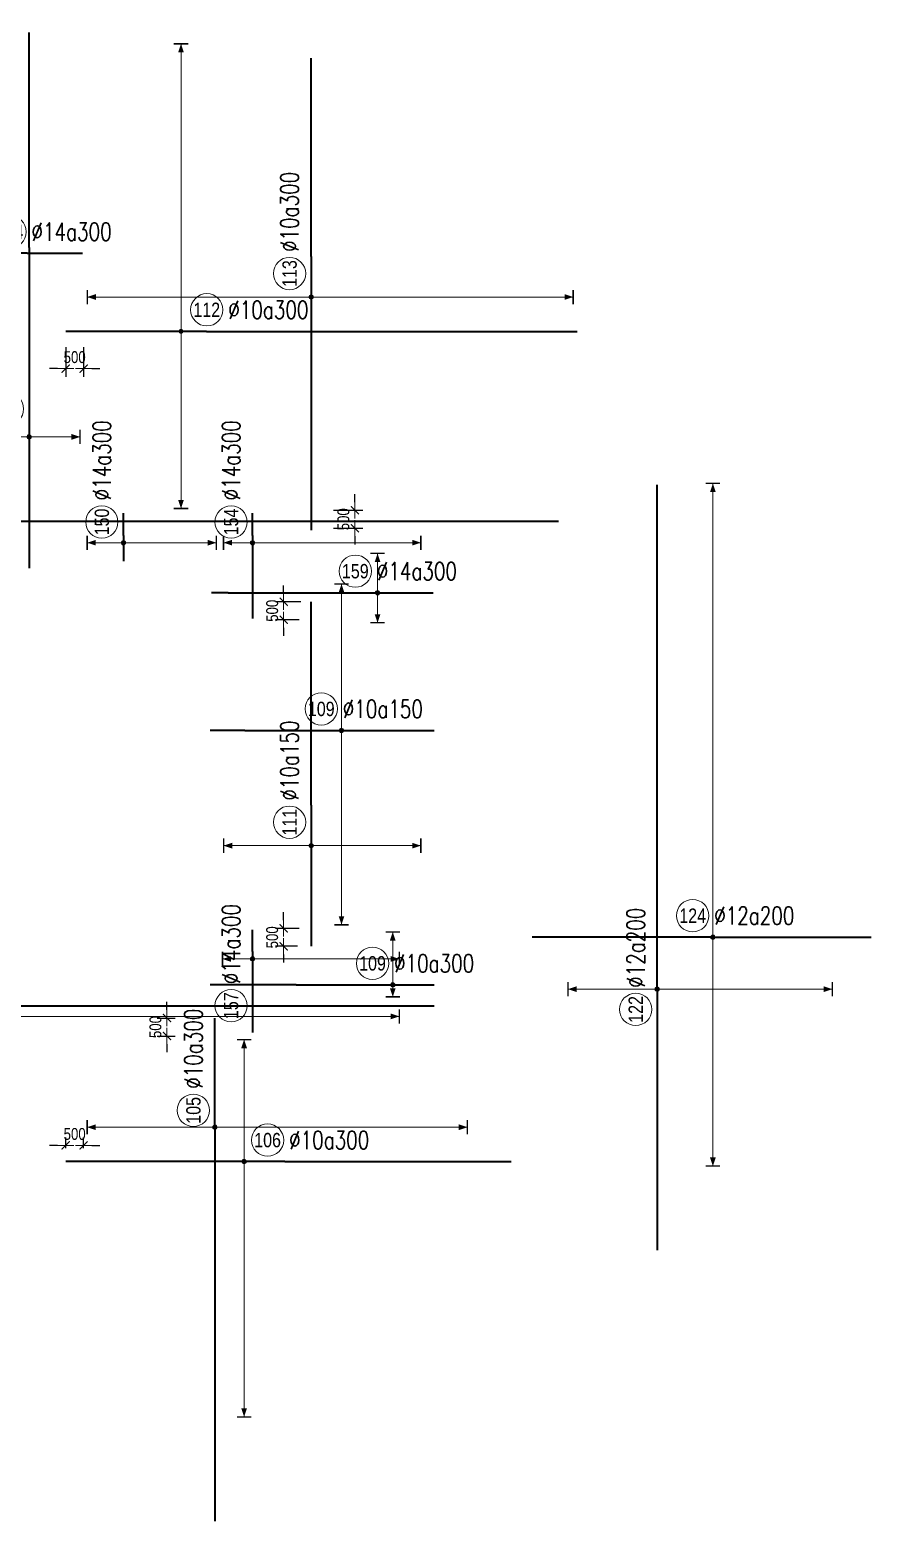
# Model space of a CAD drawing. Header units: millimetres. Extents: x -24156 to 1128921, y -12387 to 212709.
# Drawn here: x 322700 to 346153, y 37180 to 78739 of the extents above; entities that cross this region are included whole.
import ezdxf
from ezdxf.enums import TextEntityAlignment as Align

# ---------------------------------------------------------------- set-up
doc = ezdxf.new("R2010")
doc.units = ezdxf.units.MM
doc.header["$MEASUREMENT"] = 0
doc.header["$PDMODE"] = 3
for name, color, linetype, lineweight in [('NDC_S_DIM', 1, 'Continuous', 9), ('NDC_S_REBAR', 4, 'Continuous', 35), ('NDC_S_VN TEXT', 7, 'Continuous', 20)]:
    doc.layers.add(name, color=color, linetype=linetype, lineweight=lineweight)
doc.styles.add('ARIAL', font='arial.ttf', dxfattribs={"width": 0.8})
doc.styles.add('NDC_ROMANS', font='romans.shx', dxfattribs={"width": 0.8})
doc.dimstyles.new('NDC_dim_150', dxfattribs={"dimscale": 150, "dimtxt": 2.2, "dimasz": 1.5, "dimexe": 1.5, "dimexo": 2.5, "dimgap": 1, "dimtad": 1, "dimdec": 0, "dimzin": 0, "dimdsep": 46, "dimtxsty": 'ARIAL', "dimblk": 'DIMMARK', "dimcen": 0.09, "dimdle": 1.2, "dimclrd": 1, "dimclre": 1, "dimclrt": 3, "dimadec": 0, "dimazin": 0, "dimtfac": 1, "dimtdec": 0, "dimtix": 1, "dimtofl": 0, "dimtmove": 0, "dimatfit": 3, "dimfxl": 4, "dimfxlon": 1, "dimtolj": 1, "dimtzin": 0, "dimarcsym": 0})

# ---------------------------------------------------------------- blocks, each defined once
blk = doc.blocks.new('*U74')
h = blk.add_hatch(color=6)
edge = h.paths.add_edge_path()
edge.add_arc((0, 0), 0.3, 0, 360)
at = {"layer": 'NDC_S_DIM', "color": 8}
for q in [(0, 63.23), (0, -31.89)]:
    blk.add_line((0, 0), q, dxfattribs=at)
for points in [[(-1, 63.23, 0.2, 0.2, 0), (1, 63.23, 0, 0, 0)], [(-1, -31.89, 0.2, 0.2, 0), (1, -31.89, 0, 0, 0)]]:
    blk.add_lwpolyline(points, format="xyseb", dxfattribs=at)
at = {"layer": 'NDC_S_DIM'}
blk.add_circle((-2.82, 3), 2.25, dxfattribs=at)
at = {"layer": 'NDC_S_DIM', "color": 6}
blk.add_circle((0, 0), 0.3, dxfattribs=at)
at = {"layer": 'NDC_S_DIM', "color": 8}
for points in [[(-0.4, 62.03), (0, 63.23), (0.4, 62.03)], [(-0.4, -30.69), (0, -31.89), (0.4, -30.69)]]:
    blk.add_solid(points, dxfattribs=at)
at = {"layer": 'NDC_S_REBAR'}
for p, q in [((0, 0), (-25.21, 0)), ((-25.21, 0), (-25.21, 0)), ((0, 0), (22.06, 0)), ((22.06, 0), (22.06, 0)), ((22.06, 0), (22.06, 0)), ((-25.21, 0), (-25.21, 0))]:
    blk.add_line(p, q, dxfattribs=at)
at = {"layer": 'NDC_S_VN TEXT', "color": 3, "style": 'NDC_ROMANS', "width": 0.75}
blk.add_attdef('DKT', (0.18, 1.75), '', height=2.5, dxfattribs=at)
at = {"layer": 'NDC_S_VN TEXT', "style": 'ARIAL', "width": 0.8}
blk.add_attdef('KHT', text='', height=2, dxfattribs=at).set_placement((-2.82, 3), align=Align.MIDDLE_CENTER)
blk = doc.blocks.new('*U73')
h = blk.add_hatch(color=6)
edge = h.paths.add_edge_path()
edge.add_arc((0, 0), 0.3, 0, 360)
at = {"layer": 'NDC_S_DIM', "color": 8}
for q in [(0, 12.45), (0, -24.39)]:
    blk.add_line((0, 0), q, dxfattribs=at)
for points in [[(-1, 12.45, 0.2, 0.2, 0), (1, 12.45, 0, 0, 0)], [(-1, -24.39, 0.2, 0.2, 0), (1, -24.39, 0, 0, 0)]]:
    blk.add_lwpolyline(points, format="xyseb", dxfattribs=at)
at = {"layer": 'NDC_S_DIM'}
blk.add_circle((-2.82, 3), 2.25, dxfattribs=at)
at = {"layer": 'NDC_S_DIM', "color": 6}
blk.add_circle((0, 0), 0.3, dxfattribs=at)
at = {"layer": 'NDC_S_DIM', "color": 8}
for points in [[(-0.4, 11.25), (0, 12.45), (0.4, 11.25)], [(-0.4, -23.19), (0, -24.39), (0.4, -23.19)]]:
    blk.add_solid(points, dxfattribs=at)
at = {"layer": 'NDC_S_REBAR'}
for p, q in [((0, 0), (-36.35, 0)), ((-36.35, 0), (-36.35, 0)), ((0, 0), (70.27, 0)), ((70.27, 0), (70.27, 0)), ((70.27, 0), (70.27, 0)), ((-36.35, 0), (-36.35, 0))]:
    blk.add_line(p, q, dxfattribs=at)
at = {"layer": 'NDC_S_VN TEXT', "color": 3, "style": 'NDC_ROMANS', "width": 0.75}
blk.add_attdef('DKT', (0.18, 1.75), '', height=2.5, dxfattribs=at)
at = {"layer": 'NDC_S_VN TEXT', "style": 'ARIAL', "width": 0.8}
blk.add_attdef('KHT', text='', height=2, dxfattribs=at).set_placement((-2.82, 3), align=Align.MIDDLE_CENTER)
blk = doc.blocks.new('DIMMARK')
at = {"layer": 'NDC_S_DIM', "color": 1}
blk.add_line((-1.5, 0), (1, 0), dxfattribs=at)
at = {"layer": 'NDC_S_DIM', "color": 2, "const_width": 0.15}
blk.add_lwpolyline([(-0.5, -0.5), (0.5, 0.5)], dxfattribs=at)
blk = doc.blocks.new('*D429')
at = {"layer": 'Defpoints', "color": 0, "transparency": 16777216}
for p in [(323700, 70337), (324200, 70337), (324200, 69297)]:
    blk.add_point(p, dxfattribs=at)
at = {"layer": 'NDC_S_DIM', "color": 1, "lineweight": -2, "transparency": 16777216}
for p, q in [((323700, 69897), (323700, 69072)), ((324200, 69897), (324200, 69072)), ((323475, 69297), (323250, 69297)), ((324425, 69297), (324650, 69297))]:
    blk.add_line(p, q, dxfattribs=at)
at = {"layer": 'NDC_S_DIM', "color": 1, "lineweight": -2, "transparency": 16777216, "xscale": 225, "yscale": 225, "zscale": 225}
blk.add_blockref('DIMMARK', (323700, 69297), dxfattribs=at)
at = {"layer": 'NDC_S_DIM', "color": 1, "lineweight": -2, "transparency": 16777216, "xscale": 225, "yscale": 225, "zscale": 225, "rotation": 180}
blk.add_blockref('DIMMARK', (324200, 69297), dxfattribs=at)
at = {"layer": 'NDC_S_DIM', "color": 3, "transparency": 16777216, "insert": (323950, 69616), "char_height": 330, "attachment_point": 5, "style": 'ARIAL'}
blk.add_mtext('\\A1;500', dxfattribs=at)
blk = doc.blocks.new('*D430')
at = {"layer": 'Defpoints', "color": 0, "transparency": 16777216}
for p in [(330541, 65350), (330541, 64850), (331761, 64850)]:
    blk.add_point(p, dxfattribs=at)
at = {"layer": 'NDC_S_DIM', "color": 1, "lineweight": -2, "transparency": 16777216}
for p, q in [((331761, 65575), (331761, 65800)), ((331161, 65350), (331986, 65350)), ((331161, 64850), (331986, 64850)), ((331761, 64625), (331761, 64400))]:
    blk.add_line(p, q, dxfattribs=at)
at = {"layer": 'NDC_S_DIM', "color": 1, "lineweight": -2, "transparency": 16777216, "xscale": 225, "yscale": 225, "zscale": 225}
for p, rotation in [((331761, 65350), 270), ((331761, 64850), 90)]:
    blk.add_blockref('DIMMARK', p, dxfattribs=dict(at, rotation=rotation))
at = {"layer": 'NDC_S_DIM', "color": 3, "transparency": 16777216, "insert": (331442, 65100), "char_height": 330, "attachment_point": 5, "rotation": 90, "style": 'ARIAL'}
blk.add_mtext('\\A1;500', dxfattribs=at)
blk = doc.blocks.new('*D431')
at = {"layer": 'Defpoints', "color": 0, "transparency": 16777216}
for p in [(330626, 62800), (329776, 62300), (330583, 62300)]:
    blk.add_point(p, dxfattribs=at)
at = {"layer": 'NDC_S_DIM', "color": 1, "lineweight": -2, "transparency": 16777216}
for p, q in [((329776, 63025), (329776, 63250)), ((330251, 62800), (329551, 62800)), ((330208, 62300), (329551, 62300)), ((329776, 62075), (329776, 61850))]:
    blk.add_line(p, q, dxfattribs=at)
at = {"layer": 'NDC_S_DIM', "color": 1, "lineweight": -2, "transparency": 16777216, "xscale": 225, "yscale": 225, "zscale": 225}
for p, rotation in [((329776, 62800), 270), ((329776, 62300), 90)]:
    blk.add_blockref('DIMMARK', p, dxfattribs=dict(at, rotation=rotation))
at = {"layer": 'NDC_S_DIM', "color": 3, "transparency": 16777216, "insert": (329457, 62550), "char_height": 330, "attachment_point": 5, "rotation": 90, "style": 'ARIAL'}
blk.add_mtext('\\A1;500', dxfattribs=at)
blk = doc.blocks.new('*D432')
at = {"layer": 'Defpoints', "color": 0, "transparency": 16777216}
for p in [(329776, 53700), (330579, 53700), (330541, 53200)]:
    blk.add_point(p, dxfattribs=at)
at = {"layer": 'NDC_S_DIM', "color": 1, "lineweight": -2, "transparency": 16777216}
for p, q in [((329776, 53925), (329776, 54150)), ((330204, 53700), (329551, 53700)), ((330166, 53200), (329551, 53200)), ((329776, 52975), (329776, 52750))]:
    blk.add_line(p, q, dxfattribs=at)
at = {"layer": 'NDC_S_DIM', "color": 1, "lineweight": -2, "transparency": 16777216, "xscale": 225, "yscale": 225, "zscale": 225}
for p, rotation in [((329776, 53700), 270), ((329776, 53200), 90)]:
    blk.add_blockref('DIMMARK', p, dxfattribs=dict(at, rotation=rotation))
at = {"layer": 'NDC_S_DIM', "color": 3, "transparency": 16777216, "insert": (329457, 53450), "char_height": 330, "attachment_point": 5, "rotation": 90, "style": 'ARIAL'}
blk.add_mtext('\\A1;500', dxfattribs=at)
blk = doc.blocks.new('*U496')
h = blk.add_hatch(color=6)
edge = h.paths.add_edge_path()
edge.add_arc((27.07, 0), 0.3, 0, 360)
at = {"layer": 'NDC_S_DIM', "color": 8}
for q in [(27.07, 1.49), (27.07, -4.84)]:
    blk.add_line((27.07, 0), q, dxfattribs=at)
for points in [[(26.07, 1.49, 0.2, 0.2, 0), (28.07, 1.49, 0, 0, 0)], [(26.07, -4.84, 0.2, 0.2, 0), (28.07, -4.84, 0, 0, 0)]]:
    blk.add_lwpolyline(points, format="xyseb", dxfattribs=at)
at = {"layer": 'NDC_S_DIM'}
blk.add_circle((35.24, 3), 2.25, dxfattribs=at)
at = {"layer": 'NDC_S_DIM', "color": 6}
blk.add_circle((27.07, 0), 0.3, dxfattribs=at)
at = {"layer": 'NDC_S_DIM', "color": 8}
for points in [[(26.67, 0.29), (27.07, 1.49), (27.47, 0.29)], [(26.67, -3.64), (27.07, -4.84), (27.47, -3.64)]]:
    blk.add_solid(points, dxfattribs=at)
at = {"layer": 'NDC_S_REBAR'}
for p, q in [((0, 0), (-57.23, 0)), ((-57.23, 0), (-57.23, 0)), ((0, 0), (205.61, 0)), ((205.61, 0), (205.61, 0)), ((205.61, 0), (206.42, 0)), ((-57.23, 0), (-57.23, 0))]:
    blk.add_line(p, q, dxfattribs=at)
at = {"layer": 'NDC_S_VN TEXT', "color": 3, "style": 'NDC_ROMANS', "width": 0.75}
blk.add_attdef('DKT', (38.24, 1.75), '', height=2.5, dxfattribs=at)
at = {"layer": 'NDC_S_VN TEXT', "style": 'ARIAL', "width": 0.8}
blk.add_attdef('KHT', text='', height=2, dxfattribs=at).set_placement((35.24, 3), align=Align.MIDDLE_CENTER)
blk = doc.blocks.new('*U492')
h = blk.add_hatch(color=6)
edge = h.paths.add_edge_path()
edge.add_arc((-3.55, 0), 0.3, 0, 360)
at = {"layer": 'NDC_S_DIM', "color": 8}
for q in [(-3.55, 40.06), (-3.55, -24.69)]:
    blk.add_line((-3.55, 0), q, dxfattribs=at)
for points in [[(-4.55, 40.06, 0.2, 0.2, 0), (-2.55, 40.06, 0, 0, 0)], [(-4.55, -24.69, 0.2, 0.2, 0), (-2.55, -24.69, 0, 0, 0)]]:
    blk.add_lwpolyline(points, format="xyseb", dxfattribs=at)
at = {"layer": 'NDC_S_DIM'}
blk.add_circle((0.04, 3), 2.25, dxfattribs=at)
at = {"layer": 'NDC_S_DIM', "color": 6}
blk.add_circle((-3.55, 0), 0.3, dxfattribs=at)
at = {"layer": 'NDC_S_DIM', "color": 8}
for points in [[(-3.95, 38.86), (-3.55, 40.06), (-3.15, 38.86)], [(-3.95, -23.49), (-3.55, -24.69), (-3.15, -23.49)]]:
    blk.add_solid(points, dxfattribs=at)
at = {"layer": 'NDC_S_REBAR'}
for p, q in [((0, 0), (-19.62, 0)), ((-19.62, 0), (-19.62, 0)), ((0, 0), (49.49, 0)), ((49.49, 0), (49.49, 0)), ((49.49, 0), (51.68, 0)), ((-19.62, 0), (-19.62, 0))]:
    blk.add_line(p, q, dxfattribs=at)
at = {"layer": 'NDC_S_VN TEXT', "color": 3, "style": 'NDC_ROMANS', "width": 0.75}
blk.add_attdef('DKT', (3.04, 1.75), '', height=2.5, dxfattribs=at)
at = {"layer": 'NDC_S_VN TEXT', "style": 'ARIAL', "width": 0.8}
blk.add_attdef('KHT', text='', height=2, dxfattribs=at).set_placement((0.04, 3), align=Align.MIDDLE_CENTER)
blk = doc.blocks.new('*U488')
h = blk.add_hatch(color=6)
edge = h.paths.add_edge_path()
edge.add_arc((13.48, 0), 0.3, 0, 360)
at = {"layer": 'NDC_S_DIM', "color": 8}
for q in [(13.48, 20.4), (13.48, -27.08)]:
    blk.add_line((13.48, 0), q, dxfattribs=at)
for points in [[(12.48, 20.4, 0.2, 0.2, 0), (14.48, 20.4, 0, 0, 0)], [(12.48, -27.08, 0.2, 0.2, 0), (14.48, -27.08, 0, 0, 0)]]:
    blk.add_lwpolyline(points, format="xyseb", dxfattribs=at)
at = {"layer": 'NDC_S_DIM'}
blk.add_circle((10.66, 3), 2.25, dxfattribs=at)
at = {"layer": 'NDC_S_DIM', "color": 6}
blk.add_circle((13.48, 0), 0.3, dxfattribs=at)
at = {"layer": 'NDC_S_DIM', "color": 8}
for points in [[(13.08, 19.2), (13.48, 20.4), (13.88, 19.2)], [(13.08, -25.88), (13.48, -27.08), (13.88, -25.88)]]:
    blk.add_solid(points, dxfattribs=at)
at = {"layer": 'NDC_S_REBAR'}
for p, q in [((0, 0), (-4.81, 0)), ((-4.81, 0), (-4.81, 0)), ((0, 0), (26.39, 0)), ((26.39, 0), (26.39, 0)), ((26.39, 0), (26.39, 0)), ((-4.81, 0), (-4.81, 0))]:
    blk.add_line(p, q, dxfattribs=at)
at = {"layer": 'NDC_S_VN TEXT', "color": 3, "style": 'NDC_ROMANS', "width": 0.75}
blk.add_attdef('DKT', (13.66, 1.75), '', height=2.5, dxfattribs=at)
at = {"layer": 'NDC_S_VN TEXT', "style": 'ARIAL', "width": 0.8}
blk.add_attdef('KHT', text='', height=2, dxfattribs=at).set_placement((10.66, 3), align=Align.MIDDLE_CENTER)
blk = doc.blocks.new('*U482')
h = blk.add_hatch(color=6)
edge = h.paths.add_edge_path()
edge.add_arc((-5.66, 0), 0.3, 0, 360)
at = {"layer": 'NDC_S_DIM', "color": 8}
for q in [(-5.66, 31.2), (-5.66, -36.52)]:
    blk.add_line((-5.66, 0), q, dxfattribs=at)
for points in [[(-6.66, 31.2, 0.2, 0.2, 0), (-4.66, 31.2, 0, 0, 0)], [(-6.66, -36.52, 0.2, 0.2, 0), (-4.66, -36.52, 0, 0, 0)]]:
    blk.add_lwpolyline(points, format="xyseb", dxfattribs=at)
at = {"layer": 'NDC_S_DIM'}
blk.add_circle((-2.39, 3), 2.25, dxfattribs=at)
at = {"layer": 'NDC_S_DIM', "color": 6}
blk.add_circle((-5.66, 0), 0.3, dxfattribs=at)
at = {"layer": 'NDC_S_DIM', "color": 8}
for points in [[(-6.06, 30), (-5.66, 31.2), (-5.26, 30)], [(-6.06, -35.32), (-5.66, -36.52), (-5.26, -35.32)]]:
    blk.add_solid(points, dxfattribs=at)
at = {"layer": 'NDC_S_REBAR'}
for p, q in [((0, 0), (-38.13, 0)), ((-38.13, 0), (-38.13, 0)), ((0, 0), (27.6, 0)), ((27.6, 0), (27.6, 0)), ((27.6, 0), (27.6, 0)), ((-38.13, 0), (-38.13, 0))]:
    blk.add_line(p, q, dxfattribs=at)
at = {"layer": 'NDC_S_VN TEXT', "color": 3, "style": 'NDC_ROMANS', "width": 0.75}
blk.add_attdef('DKT', (0.61, 1.75), '', height=2.5, dxfattribs=at)
at = {"layer": 'NDC_S_VN TEXT', "style": 'ARIAL', "width": 0.8}
blk.add_attdef('KHT', text='', height=2, dxfattribs=at).set_placement((-2.39, 3), align=Align.MIDDLE_CENTER)
blk = doc.blocks.new('*U475')
h = blk.add_hatch(color=6)
edge = h.paths.add_edge_path()
edge.add_arc((-26.39, 0), 0.3, 0, 360)
at = {"layer": 'NDC_S_DIM', "color": 8}
for q in [(-26.39, 6.89), (-26.39, -7.11)]:
    blk.add_line((-26.39, 0), q, dxfattribs=at)
for points in [[(-27.39, 6.89, 0.2, 0.2, 0), (-25.39, 6.89, 0, 0, 0)], [(-27.39, -7.11, 0.2, 0.2, 0), (-25.39, -7.11, 0, 0, 0)]]:
    blk.add_lwpolyline(points, format="xyseb", dxfattribs=at)
at = {"layer": 'NDC_S_DIM'}
blk.add_circle((-22.5, 3), 2.25, dxfattribs=at)
at = {"layer": 'NDC_S_DIM', "color": 6}
blk.add_circle((-26.39, 0), 0.3, dxfattribs=at)
at = {"layer": 'NDC_S_DIM', "color": 8}
for points in [[(-26.79, 5.69), (-26.39, 6.89), (-25.99, 5.69)], [(-26.79, -5.91), (-26.39, -7.11), (-25.99, -5.91)]]:
    blk.add_solid(points, dxfattribs=at)
at = {"layer": 'NDC_S_REBAR'}
for p, q in [((0, 0), (-44.66, 0)), ((-44.66, 0), (-44.66, 0)), ((0, 0), (29.94, 0)), ((29.94, 0), (29.94, 0)), ((29.94, 0), (29.94, 0)), ((-44.66, 0), (-44.66, 0))]:
    blk.add_line(p, q, dxfattribs=at)
at = {"layer": 'NDC_S_VN TEXT', "color": 3, "style": 'NDC_ROMANS', "width": 0.75}
blk.add_attdef('DKT', (-19.5, 1.75), '', height=2.5, dxfattribs=at)
at = {"layer": 'NDC_S_VN TEXT', "style": 'ARIAL', "width": 0.8}
blk.add_attdef('KHT', text='', height=2, dxfattribs=at).set_placement((-22.5, 3), align=Align.MIDDLE_CENTER)
blk = doc.blocks.new('*U470')
h = blk.add_hatch(color=6)
edge = h.paths.add_edge_path()
edge.add_arc((-1.02, 0), 0.3, 0, 360)
at = {"layer": 'NDC_S_DIM', "color": 8}
for q in [(-1.02, 5.04), (-1.02, -12.96)]:
    blk.add_line((-1.02, 0), q, dxfattribs=at)
for points in [[(-2.02, 5.04, 0.2, 0.2, 0), (-0.02, 5.04, 0, 0, 0)], [(-2.02, -12.96, 0.2, 0.2, 0), (-0.02, -12.96, 0, 0, 0)]]:
    blk.add_lwpolyline(points, format="xyseb", dxfattribs=at)
at = {"layer": 'NDC_S_DIM'}
blk.add_circle((1.87, 3), 2.25, dxfattribs=at)
at = {"layer": 'NDC_S_DIM', "color": 6}
blk.add_circle((-1.02, 0), 0.3, dxfattribs=at)
at = {"layer": 'NDC_S_DIM', "color": 8}
for points in [[(-1.42, 3.84), (-1.02, 5.04), (-0.62, 3.84)], [(-1.42, -11.76), (-1.02, -12.96), (-0.62, -11.76)]]:
    blk.add_solid(points, dxfattribs=at)
at = {"layer": 'NDC_S_REBAR'}
for p, q in [((0, 0), (-3.6, 0)), ((-3.6, 0), (-3.6, 0)), ((0, 0), (3.1, 0)), ((3.1, 0), (3.1, 0)), ((3.1, 0), (3.1, 0)), ((-3.6, 0), (-3.6, 0))]:
    blk.add_line(p, q, dxfattribs=at)
at = {"layer": 'NDC_S_VN TEXT', "color": 3, "style": 'NDC_ROMANS', "width": 0.75}
blk.add_attdef('DKT', (4.87, 1.75), '', height=2.5, dxfattribs=at)
at = {"layer": 'NDC_S_VN TEXT', "style": 'ARIAL', "width": 0.8}
blk.add_attdef('KHT', text='', height=2, dxfattribs=at).set_placement((1.87, 3), align=Align.MIDDLE_CENTER)
blk = doc.blocks.new('*U469')
h = blk.add_hatch(color=6)
edge = h.paths.add_edge_path()
edge.add_arc((-1.02, 0), 0.3, 0, 360)
at = {"layer": 'NDC_S_DIM', "color": 8}
for q in [(-1.02, 4.06), (-1.02, -23.44)]:
    blk.add_line((-1.02, 0), q, dxfattribs=at)
for points in [[(-2.02, 4.06, 0.2, 0.2, 0), (-0.02, 4.06, 0, 0, 0)], [(-2.02, -23.44, 0.2, 0.2, 0), (-0.02, -23.44, 0, 0, 0)]]:
    blk.add_lwpolyline(points, format="xyseb", dxfattribs=at)
at = {"layer": 'NDC_S_DIM'}
blk.add_circle((1.87, 3), 2.25, dxfattribs=at)
at = {"layer": 'NDC_S_DIM', "color": 6}
blk.add_circle((-1.02, 0), 0.3, dxfattribs=at)
at = {"layer": 'NDC_S_DIM', "color": 8}
for points in [[(-1.42, 2.86), (-1.02, 4.06), (-0.62, 2.86)], [(-1.42, -22.24), (-1.02, -23.44), (-0.62, -22.24)]]:
    blk.add_solid(points, dxfattribs=at)
at = {"layer": 'NDC_S_REBAR'}
for p, q in [((0, 0), (-11.6, 0)), ((-11.6, 0), (-11.6, 0)), ((0, 0), (3.1, 0)), ((3.1, 0), (3.1, 0)), ((3.1, 0), (3.1, 0)), ((-11.6, 0), (-11.6, 0))]:
    blk.add_line(p, q, dxfattribs=at)
at = {"layer": 'NDC_S_VN TEXT', "color": 3, "style": 'NDC_ROMANS', "width": 0.75}
blk.add_attdef('DKT', (4.87, 1.75), '', height=2.5, dxfattribs=at)
at = {"layer": 'NDC_S_VN TEXT', "style": 'ARIAL', "width": 0.8}
blk.add_attdef('KHT', text='', height=2, dxfattribs=at).set_placement((1.87, 3), align=Align.MIDDLE_CENTER)
blk = doc.blocks.new('*U468')
h = blk.add_hatch(color=6)
edge = h.paths.add_edge_path()
edge.add_arc((-5.66, 0), 0.3, 0, 360)
at = {"layer": 'NDC_S_DIM', "color": 8}
for q in [(-5.66, 12.2), (-5.66, -15.3)]:
    blk.add_line((-5.66, 0), q, dxfattribs=at)
for points in [[(-6.66, 12.2, 0.2, 0.2, 0), (-4.66, 12.2, 0, 0, 0)], [(-6.66, -15.3, 0.2, 0.2, 0), (-4.66, -15.3, 0, 0, 0)]]:
    blk.add_lwpolyline(points, format="xyseb", dxfattribs=at)
at = {"layer": 'NDC_S_DIM'}
blk.add_circle((-2.39, 3), 2.25, dxfattribs=at)
at = {"layer": 'NDC_S_DIM', "color": 6}
blk.add_circle((-5.66, 0), 0.3, dxfattribs=at)
at = {"layer": 'NDC_S_DIM', "color": 8}
for points in [[(-6.06, 11), (-5.66, 12.2), (-5.26, 11)], [(-6.06, -14.1), (-5.66, -15.3), (-5.26, -14.1)]]:
    blk.add_solid(points, dxfattribs=at)
at = {"layer": 'NDC_S_REBAR'}
for p, q in [((0, 0), (-19.68, 0)), ((-19.68, 0), (-19.68, 0)), ((0, 0), (28.32, 0)), ((28.32, 0), (28.32, 0)), ((28.32, 0), (28.32, 0)), ((-19.68, 0), (-19.68, 0))]:
    blk.add_line(p, q, dxfattribs=at)
at = {"layer": 'NDC_S_VN TEXT', "color": 3, "style": 'NDC_ROMANS', "width": 0.75}
blk.add_attdef('DKT', (0.61, 1.75), '', height=2.5, dxfattribs=at)
at = {"layer": 'NDC_S_VN TEXT', "style": 'ARIAL', "width": 0.8}
blk.add_attdef('KHT', text='', height=2, dxfattribs=at).set_placement((-2.39, 3), align=Align.MIDDLE_CENTER)
blk = doc.blocks.new('*U467')
h = blk.add_hatch(color=6)
edge = h.paths.add_edge_path()
edge.add_arc((-1.02, 0), 0.3, 0, 360)
at = {"layer": 'NDC_S_DIM', "color": 8}
for q in [(-1.02, 4.2), (-1.02, -20.44)]:
    blk.add_line((-1.02, 0), q, dxfattribs=at)
for points in [[(-2.02, 4.2, 0.2, 0.2, 0), (-0.02, 4.2, 0, 0, 0)], [(-2.02, -20.44, 0.2, 0.2, 0), (-0.02, -20.44, 0, 0, 0)]]:
    blk.add_lwpolyline(points, format="xyseb", dxfattribs=at)
at = {"layer": 'NDC_S_DIM'}
blk.add_circle((-7.53, 3), 2.25, dxfattribs=at)
at = {"layer": 'NDC_S_DIM', "color": 6}
blk.add_circle((-1.02, 0), 0.3, dxfattribs=at)
at = {"layer": 'NDC_S_DIM', "color": 8}
for points in [[(-1.42, 3), (-1.02, 4.2), (-0.62, 3)], [(-1.42, -19.24), (-1.02, -20.44), (-0.62, -19.24)]]:
    blk.add_solid(points, dxfattribs=at)
at = {"layer": 'NDC_S_REBAR'}
for p, q in [((0, 0), (-11.28, 0)), ((-11.28, 0), (-11.28, 0)), ((0, 0), (3.04, 0)), ((3.04, 0), (3.04, 0)), ((3.04, 0), (3.04, 0)), ((-11.28, 0), (-11.28, 0))]:
    blk.add_line(p, q, dxfattribs=at)
at = {"layer": 'NDC_S_VN TEXT', "color": 3, "style": 'NDC_ROMANS', "width": 0.75}
blk.add_attdef('DKT', (-4.53, 1.75), '', height=2.5, dxfattribs=at)
at = {"layer": 'NDC_S_VN TEXT', "style": 'ARIAL', "width": 0.8}
blk.add_attdef('KHT', text='', height=2, dxfattribs=at).set_placement((-7.53, 3), align=Align.MIDDLE_CENTER)
blk = doc.blocks.new('*U466')
h = blk.add_hatch(color=6)
edge = h.paths.add_edge_path()
edge.add_arc((20.84, 0), 0.3, 0, 360)
at = {"layer": 'NDC_S_DIM', "color": 8}
for q in [(20.84, 5.48), (20.84, -4.19)]:
    blk.add_line((20.84, 0), q, dxfattribs=at)
for points in [[(19.84, 5.48, 0.2, 0.2, 0), (21.84, 5.48, 0, 0, 0)], [(19.84, -4.19, 0.2, 0.2, 0), (21.84, -4.19, 0, 0, 0)]]:
    blk.add_lwpolyline(points, format="xyseb", dxfattribs=at)
at = {"layer": 'NDC_S_DIM'}
blk.add_circle((17.74, 3), 2.25, dxfattribs=at)
at = {"layer": 'NDC_S_DIM', "color": 6}
blk.add_circle((20.84, 0), 0.3, dxfattribs=at)
at = {"layer": 'NDC_S_DIM', "color": 8}
for points in [[(20.44, 4.28), (20.84, 5.48), (21.24, 4.28)], [(20.44, -2.99), (20.84, -4.19), (21.24, -2.99)]]:
    blk.add_solid(points, dxfattribs=at)
at = {"layer": 'NDC_S_REBAR'}
for p, q in [((0, 0), (-2.31, 0)), ((-2.31, 0), (-2.31, 0)), ((0, 0), (28.58, 0)), ((28.58, 0), (28.58, 0)), ((28.58, 0), (28.58, 0)), ((-2.31, 0), (-2.31, 0))]:
    blk.add_line(p, q, dxfattribs=at)
at = {"layer": 'NDC_S_VN TEXT', "color": 3, "style": 'NDC_ROMANS', "width": 0.75}
blk.add_attdef('DKT', (20.74, 1.75), '', height=2.5, dxfattribs=at)
at = {"layer": 'NDC_S_VN TEXT', "style": 'ARIAL', "width": 0.8}
blk.add_attdef('KHT', text='', height=2, dxfattribs=at).set_placement((17.74, 3), align=Align.MIDDLE_CENTER)
blk = doc.blocks.new('*U463')
h = blk.add_hatch(color=6)
edge = h.paths.add_edge_path()
edge.add_arc((27.07, 0), 0.3, 0, 360)
at = {"layer": 'NDC_S_DIM', "color": 8}
for q in [(27.07, 1.53), (27.07, -4.8)]:
    blk.add_line((27.07, 0), q, dxfattribs=at)
for points in [[(26.07, 1.53, 0.2, 0.2, 0), (28.07, 1.53, 0, 0, 0)], [(26.07, -4.8, 0.2, 0.2, 0), (28.07, -4.8, 0, 0, 0)]]:
    blk.add_lwpolyline(points, format="xyseb", dxfattribs=at)
at = {"layer": 'NDC_S_DIM', "color": 6}
blk.add_circle((27.07, 0), 0.3, dxfattribs=at)
at = {"layer": 'NDC_S_DIM'}
blk.add_circle((35.24, -3.03), 2.25, dxfattribs=at)
at = {"layer": 'NDC_S_DIM', "color": 8}
for points in [[(26.67, 0.33), (27.07, 1.53), (27.47, 0.33)], [(26.67, -3.6), (27.07, -4.8), (27.47, -3.6)]]:
    blk.add_solid(points, dxfattribs=at)
at = {"layer": 'NDC_S_REBAR'}
for p, q in [((0, 0), (-42.52, 0)), ((-42.52, 0), (-42.52, 0)), ((0, 0), (189.1, 0)), ((189.1, 0), (189.1, 0)), ((189.1, 0), (189.1, 0)), ((-42.52, 0), (-42.52, 0))]:
    blk.add_line(p, q, dxfattribs=at)
at = {"layer": 'NDC_S_VN TEXT', "style": 'ARIAL', "width": 0.8}
blk.add_attdef('KHT', text='', height=2, dxfattribs=at).set_placement((35.24, -3.03), align=Align.MIDDLE_CENTER)
at = {"layer": 'NDC_S_VN TEXT', "color": 3, "style": 'NDC_ROMANS', "width": 0.75}
blk.add_attdef('DKT', (38.24, -4.28), '', height=2.5, dxfattribs=at)
blk = doc.blocks.new('*U457')
h = blk.add_hatch(color=6)
edge = h.paths.add_edge_path()
edge.add_arc((13.48, 0), 0.3, 0, 360)
at = {"layer": 'NDC_S_DIM', "color": 8}
for q in [(13.48, 7.37), (13.48, -1.67)]:
    blk.add_line((13.48, 0), q, dxfattribs=at)
for points in [[(12.48, 7.37, 0.2, 0.2, 0), (14.48, 7.37, 0, 0, 0)], [(12.48, -1.67, 0.2, 0.2, 0), (14.48, -1.67, 0, 0, 0)]]:
    blk.add_lwpolyline(points, format="xyseb", dxfattribs=at)
at = {"layer": 'NDC_S_DIM'}
blk.add_circle((10.66, 3), 2.25, dxfattribs=at)
at = {"layer": 'NDC_S_DIM', "color": 6}
blk.add_circle((13.48, 0), 0.3, dxfattribs=at)
at = {"layer": 'NDC_S_DIM', "color": 8}
for points in [[(13.08, 6.17), (13.48, 7.37), (13.88, 6.17)], [(13.08, -0.47), (13.48, -1.67), (13.88, -0.47)]]:
    blk.add_solid(points, dxfattribs=at)
at = {"layer": 'NDC_S_REBAR'}
for p, q in [((0, 0), (-11.96, 0)), ((-11.96, 0), (-11.96, 0)), ((0, 0), (19.24, 0)), ((19.24, 0), (19.24, 0)), ((19.24, 0), (19.24, 0)), ((-11.96, 0), (-11.96, 0))]:
    blk.add_line(p, q, dxfattribs=at)
at = {"layer": 'NDC_S_VN TEXT', "color": 3, "style": 'NDC_ROMANS', "width": 0.75}
blk.add_attdef('DKT', (13.66, 1.75), '', height=2.5, dxfattribs=at)
at = {"layer": 'NDC_S_VN TEXT', "style": 'ARIAL', "width": 0.8}
blk.add_attdef('KHT', text='', height=2, dxfattribs=at).set_placement((10.66, 3), align=Align.MIDDLE_CENTER)
blk = doc.blocks.new('*U454')
h = blk.add_hatch(color=6)
edge = h.paths.add_edge_path()
edge.add_arc((-1.02, 0), 0.3, 0, 360)
at = {"layer": 'NDC_S_DIM', "color": 8}
for q in [(-1.02, 16.36), (-1.02, -72.14)]:
    blk.add_line((-1.02, 0), q, dxfattribs=at)
for points in [[(-2.02, 16.36, 0.2, 0.2, 0), (-0.02, 16.36, 0, 0, 0)], [(-2.02, -72.14, 0.2, 0.2, 0), (-0.02, -72.14, 0, 0, 0)]]:
    blk.add_lwpolyline(points, format="xyseb", dxfattribs=at)
at = {"layer": 'NDC_S_DIM'}
blk.add_circle((1.87, 3), 2.25, dxfattribs=at)
at = {"layer": 'NDC_S_DIM', "color": 6}
blk.add_circle((-1.02, 0), 0.3, dxfattribs=at)
at = {"layer": 'NDC_S_DIM', "color": 8}
for points in [[(-1.42, 15.16), (-1.02, 16.36), (-0.62, 15.16)], [(-1.42, -70.94), (-1.02, -72.14), (-0.62, -70.94)]]:
    blk.add_solid(points, dxfattribs=at)
at = {"layer": 'NDC_S_REBAR'}
for p, q in [((0, 0), (-3.5, 0)), ((-3.5, 0), (-3.5, 0)), ((0, 0), (3.75, 0)), ((3.75, 0), (3.75, 0)), ((3.75, 0), (3.75, 0)), ((-3.5, 0), (-3.5, 0))]:
    blk.add_line(p, q, dxfattribs=at)
at = {"layer": 'NDC_S_VN TEXT', "color": 3, "style": 'NDC_ROMANS', "width": 0.75}
blk.add_attdef('DKT', (4.87, 1.75), '', height=2.5, dxfattribs=at)
at = {"layer": 'NDC_S_VN TEXT', "style": 'ARIAL', "width": 0.8}
blk.add_attdef('KHT', text='', height=2, dxfattribs=at).set_placement((1.87, 3), align=Align.MIDDLE_CENTER)
blk = doc.blocks.new('*D443')
at = {"layer": 'Defpoints', "color": 0, "transparency": 16777216}
for p in [(325875, 51200), (326522, 51200), (325875, 50700)]:
    blk.add_point(p, dxfattribs=at)
at = {"layer": 'NDC_S_DIM', "color": 1, "lineweight": -2, "transparency": 16777216}
for p, q in [((326522, 51425), (326522, 51650)), ((326250, 51200), (326747, 51200)), ((326250, 50700), (326747, 50700)), ((326522, 50475), (326522, 50250))]:
    blk.add_line(p, q, dxfattribs=at)
at = {"layer": 'NDC_S_DIM', "color": 1, "lineweight": -2, "transparency": 16777216, "xscale": 225, "yscale": 225, "zscale": 225}
for p, rotation in [((326522, 51200), 270), ((326522, 50700), 90)]:
    blk.add_blockref('DIMMARK', p, dxfattribs=dict(at, rotation=rotation))
at = {"layer": 'NDC_S_DIM', "color": 3, "transparency": 16777216, "insert": (326203, 50950), "char_height": 330, "attachment_point": 5, "rotation": 90, "style": 'ARIAL'}
blk.add_mtext('\\A1;500', dxfattribs=at)
blk = doc.blocks.new('*U449')
h = blk.add_hatch(color=6)
edge = h.paths.add_edge_path()
edge.add_arc((-5.66, 0), 0.3, 0, 360)
at = {"layer": 'NDC_S_DIM', "color": 8}
for q in [(-5.66, 31.04), (-5.66, -35.56)]:
    blk.add_line((-5.66, 0), q, dxfattribs=at)
for points in [[(-6.66, 31.04, 0.2, 0.2, 0), (-4.66, 31.04, 0, 0, 0)], [(-6.66, -35.56, 0.2, 0.2, 0), (-4.66, -35.56, 0, 0, 0)]]:
    blk.add_lwpolyline(points, format="xyseb", dxfattribs=at)
at = {"layer": 'NDC_S_DIM'}
blk.add_circle((-2.39, 3), 2.25, dxfattribs=at)
at = {"layer": 'NDC_S_DIM', "color": 6}
blk.add_circle((-5.66, 0), 0.3, dxfattribs=at)
at = {"layer": 'NDC_S_DIM', "color": 8}
for points in [[(-6.06, 29.84), (-5.66, 31.04), (-5.26, 29.84)], [(-6.06, -34.36), (-5.66, -35.56), (-5.26, -34.36)]]:
    blk.add_solid(points, dxfattribs=at)
at = {"layer": 'NDC_S_REBAR'}
for p, q in [((0, 0), (-6.97, 0)), ((-6.97, 0), (-6.97, 0)), ((0, 0), (7.73, 0)), ((7.73, 0), (7.73, 0)), ((7.73, 0), (7.73, 0)), ((-6.97, 0), (-6.97, 0))]:
    blk.add_line(p, q, dxfattribs=at)
at = {"layer": 'NDC_S_VN TEXT', "color": 3, "style": 'NDC_ROMANS', "width": 0.75}
blk.add_attdef('DKT', (0.61, 1.75), '', height=2.5, dxfattribs=at)
at = {"layer": 'NDC_S_VN TEXT', "style": 'ARIAL', "width": 0.8}
blk.add_attdef('KHT', text='', height=2, dxfattribs=at).set_placement((-2.39, 3), align=Align.MIDDLE_CENTER)
blk = doc.blocks.new('*U448')
h = blk.add_hatch(color=6)
edge = h.paths.add_edge_path()
edge.add_arc((0, 0), 0.3, 0, 360)
at = {"layer": 'NDC_S_DIM', "color": 8}
for q in [(0, 17.8), (0, -35.19)]:
    blk.add_line((0, 0), q, dxfattribs=at)
for points in [[(-1, 17.8, 0.2, 0.2, 0), (1, 17.8, 0, 0, 0)], [(-1, -35.19, 0.2, 0.2, 0), (1, -35.19, 0, 0, 0)]]:
    blk.add_lwpolyline(points, format="xyseb", dxfattribs=at)
at = {"layer": 'NDC_S_DIM'}
blk.add_circle((2.35, 3), 2.25, dxfattribs=at)
at = {"layer": 'NDC_S_DIM', "color": 6}
blk.add_circle((0, 0), 0.3, dxfattribs=at)
at = {"layer": 'NDC_S_DIM', "color": 8}
for points in [[(-0.4, 16.6), (0, 17.8), (0.4, 16.6)], [(-0.4, -33.99), (0, -35.19), (0.4, -33.99)]]:
    blk.add_solid(points, dxfattribs=at)
at = {"layer": 'NDC_S_REBAR'}
for p, q in [((0, 0), (-54.89, 0)), ((-54.89, 0), (-54.89, 0)), ((0, 0), (15.21, 0)), ((15.21, 0), (15.21, 0)), ((15.21, 0), (15.21, 0)), ((-54.89, 0), (-54.89, 0))]:
    blk.add_line(p, q, dxfattribs=at)
at = {"layer": 'NDC_S_VN TEXT', "color": 3, "style": 'NDC_ROMANS', "width": 0.75}
blk.add_attdef('DKT', (5.35, 1.75), '', height=2.5, dxfattribs=at)
at = {"layer": 'NDC_S_VN TEXT', "style": 'ARIAL', "width": 0.8}
blk.add_attdef('KHT', text='', height=2, dxfattribs=at).set_placement((2.35, 3), align=Align.MIDDLE_CENTER)
blk = doc.blocks.new('*U447')
h = blk.add_hatch(color=6)
edge = h.paths.add_edge_path()
edge.add_arc((-5.66, 0), 0.3, 0, 360)
at = {"layer": 'NDC_S_DIM', "color": 8}
for q in [(-5.66, 17), (-5.66, -35.57)]:
    blk.add_line((-5.66, 0), q, dxfattribs=at)
for points in [[(-6.66, 17, 0.2, 0.2, 0), (-4.66, 17, 0, 0, 0)], [(-6.66, -35.57, 0.2, 0.2, 0), (-4.66, -35.57, 0, 0, 0)]]:
    blk.add_lwpolyline(points, format="xyseb", dxfattribs=at)
at = {"layer": 'NDC_S_DIM'}
blk.add_circle((-2.39, 3), 2.25, dxfattribs=at)
at = {"layer": 'NDC_S_DIM', "color": 6}
blk.add_circle((-5.66, 0), 0.3, dxfattribs=at)
at = {"layer": 'NDC_S_DIM', "color": 8}
for points in [[(-6.06, 15.8), (-5.66, 17), (-5.26, 15.8)], [(-6.06, -34.37), (-5.66, -35.57), (-5.26, -34.37)]]:
    blk.add_solid(points, dxfattribs=at)
at = {"layer": 'NDC_S_REBAR'}
for p, q in [((0, 0), (-30.53, 0)), ((-30.53, 0), (-30.53, 0)), ((0, 0), (31.56, 0)), ((31.56, 0), (31.56, 0)), ((31.56, 0), (31.56, 0)), ((-30.53, 0), (-30.53, 0))]:
    blk.add_line(p, q, dxfattribs=at)
at = {"layer": 'NDC_S_VN TEXT', "color": 3, "style": 'NDC_ROMANS', "width": 0.75}
blk.add_attdef('DKT', (0.61, 1.75), '', height=2.5, dxfattribs=at)
at = {"layer": 'NDC_S_VN TEXT', "style": 'ARIAL', "width": 0.8}
blk.add_attdef('KHT', text='', height=2, dxfattribs=at).set_placement((-2.39, 3), align=Align.MIDDLE_CENTER)
blk = doc.blocks.new('*D446')
at = {"layer": 'Defpoints', "color": 0, "transparency": 16777216}
for p in [(324200, 47651), (323700, 47200), (324200, 47200)]:
    blk.add_point(p, dxfattribs=at)
at = {"layer": 'NDC_S_DIM', "color": 1, "lineweight": -2, "transparency": 16777216}
for p, q in [((323700, 47575), (323700, 47876)), ((324200, 47575), (324200, 47876)), ((323475, 47651), (323250, 47651)), ((324425, 47651), (324650, 47651))]:
    blk.add_line(p, q, dxfattribs=at)
at = {"layer": 'NDC_S_DIM', "color": 1, "lineweight": -2, "transparency": 16777216, "xscale": 225, "yscale": 225, "zscale": 225}
blk.add_blockref('DIMMARK', (323700, 47651), dxfattribs=at)
at = {"layer": 'NDC_S_DIM', "color": 1, "lineweight": -2, "transparency": 16777216, "xscale": 225, "yscale": 225, "zscale": 225, "rotation": 180}
blk.add_blockref('DIMMARK', (324200, 47651), dxfattribs=at)
at = {"layer": 'NDC_S_DIM', "color": 3, "transparency": 16777216, "insert": (323950, 47969), "char_height": 330, "attachment_point": 5, "style": 'ARIAL'}
blk.add_mtext('\\A1;500', dxfattribs=at)

msp = doc.modelspace()

# ---------------------------------------------------------------- block references
at = {"xscale": 200, "yscale": 200, "zscale": 200}
for name, p, values in [('*U449', (322624.9, 72512.2), {'KHT': '154', 'DKT': '%%c14a300'}), ('*U492', (327624.3, 70337.1), {'KHT': '112', 'DKT': '%%C10a300'}), ('*U496', (296150.6, 65051.1), {'KHT': '152', 'DKT': '%%c14a300'}), ('*U74', (341741.3, 53453.4), {'KHT': '124', 'DKT': '%%c12a200'}), ('*U466', (328224.9, 63053.5), {'KHT': '159', 'DKT': '%%c14a300'}), ('*U488', (328692, 59215.3), {'KHT': '109', 'DKT': '%%C10a150'}), ('*U457', (330121.1, 52125), {'KHT': '109', 'DKT': '%%C10a300'}), ('*U463', (296150.6, 51545.1), {'KHT': '147', 'DKT': '%%c14a300'}), ('*U447', (329805.9, 47199.8), {'KHT': '106', 'DKT': '%%c10a300'})]:
    msp.add_blockref(name, p, dxfattribs=at).add_auto_attribs(values)
at = {"xscale": 200, "yscale": 200, "zscale": 200, "rotation": 90}
for name, p, values in [('*U475', (322678.2, 72674), {'KHT': '144', 'DKT': '%%c14a300'}), ('*U482', (330540.6, 72425.7), {'KHT': '113', 'DKT': '%%C10a300'}), ('*U470', (325307.6, 64650.7), {'KHT': '150', 'DKT': '%%c14a300'}), ('*U469', (328911.2, 64650.7), {'KHT': '154', 'DKT': '%%c14a300'}), ('*U73', (340189.1, 52005.4), {'KHT': '122', 'DKT': '%%c12a200'}), ('*U468', (330540.6, 57136.5), {'KHT': '111', 'DKT': '%%C10a150'}), ('*U454', (318572.2, 51450.7), {'KHT': '148', 'DKT': '%%c14a300'}), ('*U467', (328911.2, 53050.7), {'KHT': '157', 'DKT': '%%c14a300'}), ('*U448', (327859.3, 48158.4), {'KHT': '105', 'DKT': '%%c10a300'})]:
    msp.add_blockref(name, p, dxfattribs=at).add_auto_attribs(values)

# ---------------------------------------------------------------- dimensions: what is measured, and where the dimension line sits
at = {"layer": 'NDC_S_DIM'}
for base, p1, p2, picture, middle in [((324200, 69297.3), (323700, 70337.1), (324200, 70337.1), '*D429', (323950, 69615.8)), ((324200, 47651), (323700, 47199.8), (324200, 47199.8), '*D446', (323950, 47969.5))]:
    dim = msp.add_linear_dim(base=base, p1=p1, p2=p2, dimstyle='NDC_dim_150', dxfattribs=at)
    dim.commit()
    dim.dimension.update_dxf_attribs({"geometry": picture, "text_midpoint": middle})
for base, p1, p2, picture, middle in [((331760.6, 64850), (330540.6, 65350), (330540.6, 64850), '*D430', (331442.1, 65100)), ((329775.6, 62300), (330625.7, 62800), (330582.8, 62300), '*D431', (329457.1, 62550)), ((329775.6, 53700), (330540.6, 53200), (330579.2, 53700), '*D432', (329457.1, 53450)), ((326521.8, 51200), (325874.8, 50700), (325874.8, 51200), '*D443', (326203.3, 50950))]:
    dim = msp.add_linear_dim(base=base, p1=p1, p2=p2, angle=90, dimstyle='NDC_dim_150', dxfattribs=at)
    dim.commit()
    dim.dimension.update_dxf_attribs({"geometry": picture, "text_midpoint": middle})

doc.saveas('drawing.dxf')
